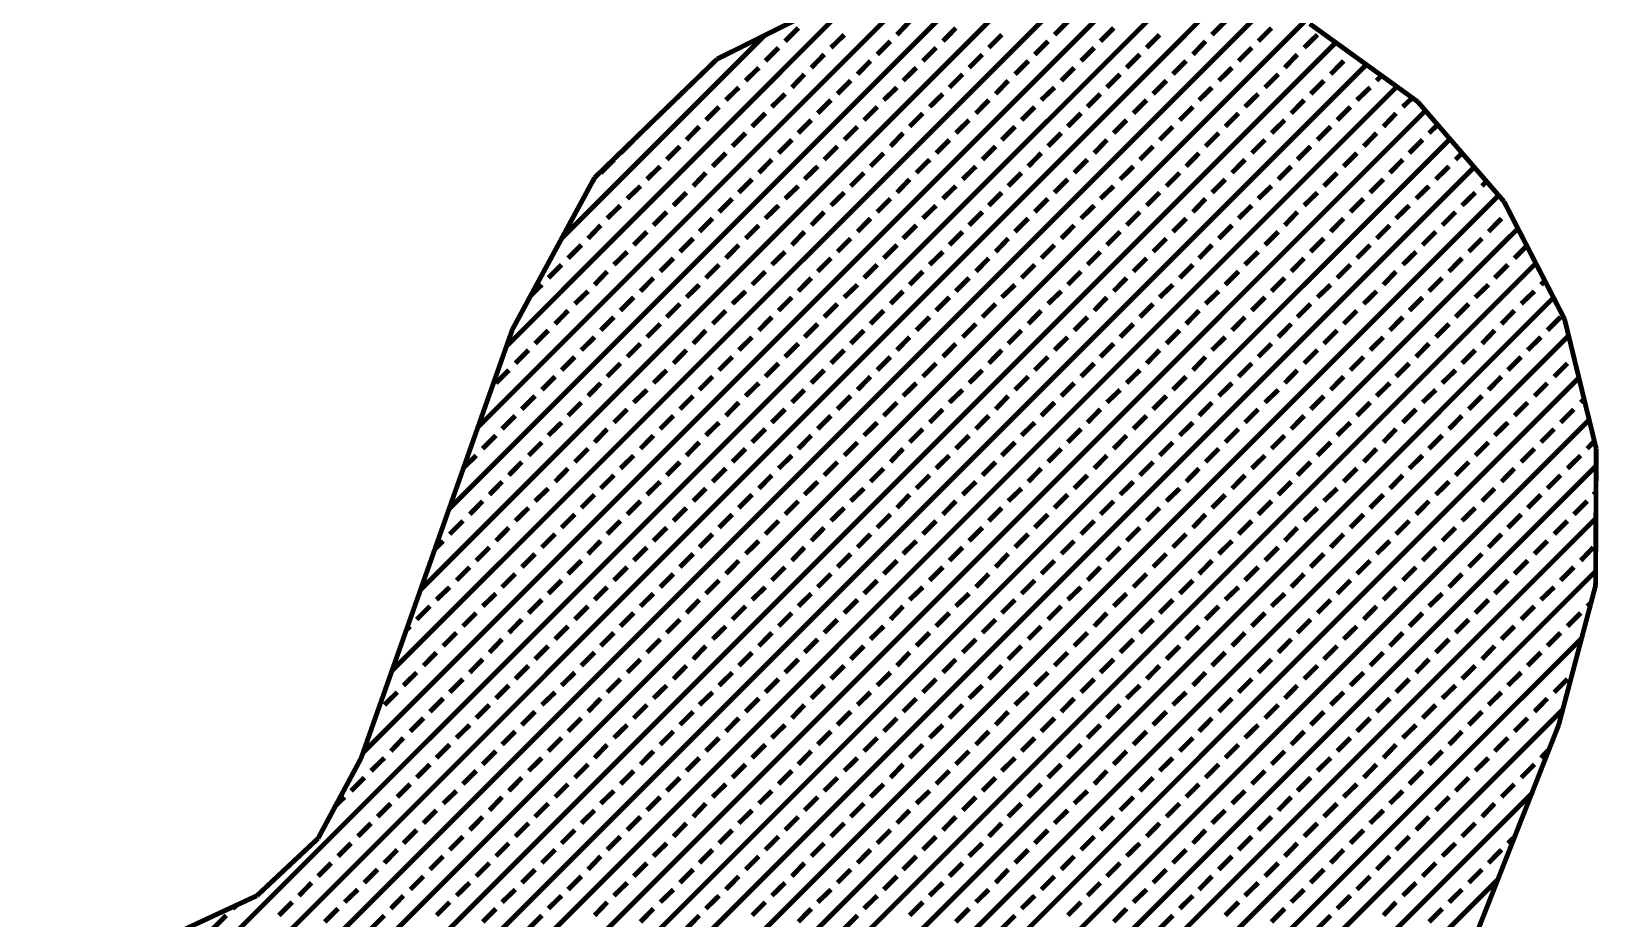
# Model space of a CAD drawing. Extents: x 2 to 176, y -19 to 159.
# Drawn here: x 115.661 to 116.892, y 119.296 to 119.993 of the extents above; entities that cross this region are included whole.
import ezdxf

# ---------------------------------------------------------------- set-up
doc = ezdxf.new("R2010")
doc.units = 0
doc.layers.add('BG_SILKSCREEN_TOP', color=7, linetype='CONTINUOUS')

msp = doc.modelspace()

# ---------------------------------------------------------------- linework, layer by layer
at = {"layer": 'BG_SILKSCREEN_TOP', "const_width": 0.00381}
for points in [[(115.944396, 119.490744), (116.500402, 120.046496)], [(115.967002, 119.554498), (116.463826, 120.051322)], [(115.989608, 119.618252), (116.417852, 120.046496)], [(114.935508, 118.399306), (116.572284, 120.035574)], [(115.92179, 119.426482), (116.537232, 120.041924)], [(116.012214, 119.68226), (116.368576, 120.038622)], [(114.9477, 118.369842), (116.601494, 120.024144)], [(116.03482, 119.746014), (116.3193, 120.030748)], [(116.319554, 120.030748), (116.19992, 119.971312)], [(114.959638, 118.340632), (116.631212, 120.01246)], [(114.971576, 118.311168), (116.66093, 120.000522)], [(116.341144, 119.990362), (116.35105, 120.000776)], [(116.464842, 119.990362), (116.475256, 120.000776)], [(116.58854, 119.990362), (116.598954, 120.000776)], [(116.750084, 119.937784), (116.665248, 119.998998)], [(116.077746, 119.830342), (116.23675, 119.989346)], [(116.25326, 119.985282), (116.263674, 119.995696)], [(116.289328, 119.980202), (116.299742, 119.990362)], [(116.32565, 119.974868), (116.336064, 119.985282)], [(116.377212, 119.985282), (116.387372, 119.995696)], [(116.41328, 119.980202), (116.42344, 119.990362)], [(116.449348, 119.974868), (116.459762, 119.985282)], [(116.50091, 119.985282), (116.511324, 119.995696)], [(116.537232, 119.980202), (116.547392, 119.990362)], [(116.573554, 119.974868), (116.58346, 119.985282)], [(116.624862, 119.985282), (116.635276, 119.995696)], [(116.66093, 119.980202), (116.671344, 119.990362)], [(114.98326, 118.281704), (116.685822, 119.984266)], [(116.237766, 119.969788), (116.24818, 119.980202)], [(116.273834, 119.964454), (116.283994, 119.974868)], [(116.361464, 119.969788), (116.371878, 119.980202)], [(116.397786, 119.964454), (116.4082, 119.974868)], [(116.48567, 119.969788), (116.496084, 119.980202)], [(116.521484, 119.964454), (116.531898, 119.974868)], [(116.609368, 119.969788), (116.619782, 119.980202)], [(116.64569, 119.964454), (116.655596, 119.974868)], [(116.697252, 119.974868), (116.698014, 119.97563)], [(114.995198, 118.252494), (116.709698, 119.96674)], [(116.19992, 119.971312), (116.103654, 119.878094)], [(116.222272, 119.954294), (116.232686, 119.964454)], [(116.310156, 119.959374), (116.320316, 119.969788)], [(116.34597, 119.954294), (116.356384, 119.964454)], [(116.433854, 119.959374), (116.444268, 119.969788)], [(116.470176, 119.954294), (116.480336, 119.964454)], [(116.557806, 119.959374), (116.56822, 119.969788)], [(116.593874, 119.954294), (116.604288, 119.964454)], [(116.681758, 119.959374), (116.691918, 119.969788)], [(115.007136, 118.222776), (116.733828, 119.949722)], [(116.206778, 119.939054), (116.216938, 119.94896)], [(116.258594, 119.94896), (116.2685, 119.959374)], [(116.294408, 119.94388), (116.304822, 119.954294)], [(116.33073, 119.939054), (116.341144, 119.94896)], [(116.382292, 119.94896), (116.392706, 119.959374)], [(116.418614, 119.94388), (116.42852, 119.954294)], [(116.454428, 119.939054), (116.464842, 119.94896)], [(116.50599, 119.94896), (116.516404, 119.959374)], [(116.542312, 119.94388), (116.552726, 119.954294)], [(116.57838, 119.939054), (116.58854, 119.94896)], [(116.630196, 119.94896), (116.64061, 119.959374)], [(116.66601, 119.94388), (116.676424, 119.954294)], [(116.702332, 119.939054), (116.712746, 119.94896)], [(116.717826, 119.954294), (116.721636, 119.958358)], [(116.242846, 119.93372), (116.25326, 119.94388)], [(116.278914, 119.92864), (116.289328, 119.939054)], [(116.366798, 119.93372), (116.377212, 119.94388)], [(116.40312, 119.92864), (116.41328, 119.939054)], [(116.49075, 119.93372), (116.50091, 119.94388)], [(116.526818, 119.92864), (116.537232, 119.939054)], [(116.614448, 119.93372), (116.624862, 119.94388)], [(116.65077, 119.92864), (116.66093, 119.939054)], [(116.7384, 119.93372), (116.745766, 119.940832)], [(116.817902, 119.859298), (116.750084, 119.937784)], [(115.019328, 118.193566), (116.756434, 119.930926)], [(116.19103, 119.923306), (116.201444, 119.93372)], [(116.227352, 119.918226), (116.237766, 119.92864)], [(116.263674, 119.913146), (116.273834, 119.923306)], [(116.315236, 119.923306), (116.32565, 119.93372)], [(116.35105, 119.918226), (116.361464, 119.92864)], [(116.387372, 119.913146), (116.397786, 119.923306)], [(116.438934, 119.923306), (116.449348, 119.93372)], [(116.475256, 119.918226), (116.48567, 119.92864)], [(116.511324, 119.913146), (116.521484, 119.923306)], [(116.56314, 119.923306), (116.573554, 119.93372)], [(116.598954, 119.918226), (116.609368, 119.92864)], [(116.635276, 119.913146), (116.64569, 119.923306)], [(116.686838, 119.923306), (116.697252, 119.93372)], [(116.72316, 119.918226), (116.733066, 119.92864)], [(116.17579, 119.907812), (116.18595, 119.918226)], [(116.211858, 119.902732), (116.222272, 119.913146)], [(116.299742, 119.907812), (116.310156, 119.918226)], [(116.336064, 119.902732), (116.34597, 119.913146)], [(116.42344, 119.907812), (116.433854, 119.918226)], [(116.459762, 119.902732), (116.470176, 119.913146)], [(116.547392, 119.907812), (116.557806, 119.918226)], [(116.58346, 119.902732), (116.593874, 119.913146)], [(116.671344, 119.907812), (116.681758, 119.918226)], [(116.707666, 119.902732), (116.717826, 119.913146)], [(116.758974, 119.913146), (116.765832, 119.91975)], [(115.031012, 118.164356), (116.775484, 119.908574)], [(116.123974, 119.897398), (116.134388, 119.907812)], [(116.160296, 119.892318), (116.17071, 119.902732)], [(116.24818, 119.897398), (116.258594, 119.907812)], [(116.283994, 119.892318), (116.294408, 119.902732)], [(116.371878, 119.897398), (116.382292, 119.907812)], [(116.4082, 119.892318), (116.418614, 119.902732)], [(116.496084, 119.897398), (116.50599, 119.907812)], [(116.531898, 119.892318), (116.542312, 119.902732)], [(116.619782, 119.897398), (116.630196, 119.907812)], [(116.655596, 119.892318), (116.66601, 119.902732)], [(116.74348, 119.897398), (116.753894, 119.907812)], [(115.04295, 118.134638), (116.794534, 119.886476)], [(116.10848, 119.881904), (116.118894, 119.892318)], [(116.144802, 119.876824), (116.155216, 119.886984)], [(116.196364, 119.886984), (116.206778, 119.897398)], [(116.232686, 119.881904), (116.242846, 119.892318)], [(116.2685, 119.876824), (116.278914, 119.886984)], [(116.320316, 119.886984), (116.33073, 119.897398)], [(116.356384, 119.881904), (116.366798, 119.892318)], [(116.392706, 119.876824), (116.40312, 119.886984)], [(116.444268, 119.886984), (116.454428, 119.897398)], [(116.480336, 119.881904), (116.49075, 119.892318)], [(116.516404, 119.876824), (116.526818, 119.886984)], [(116.56822, 119.886984), (116.57838, 119.897398)], [(116.604288, 119.881904), (116.614448, 119.892318)], [(116.64061, 119.876824), (116.65077, 119.886984)], [(116.691918, 119.886984), (116.702332, 119.897398)], [(116.72824, 119.881904), (116.7384, 119.892318)], [(116.764308, 119.876824), (116.774722, 119.886984)], [(116.779802, 119.892318), (116.784882, 119.897398)], [(116.103654, 119.878094), (116.039138, 119.758968)], [(116.10213, 119.875554), (116.103654, 119.876824)], [(116.181124, 119.87149), (116.19103, 119.881904)], [(116.216938, 119.86641), (116.227352, 119.876824)], [(116.304822, 119.87149), (116.315236, 119.881904)], [(116.341144, 119.86641), (116.35105, 119.876824)], [(116.42852, 119.87149), (116.438934, 119.881904)], [(116.464842, 119.86641), (116.475256, 119.876824)], [(116.552726, 119.87149), (116.56314, 119.881904)], [(116.58854, 119.86641), (116.598954, 119.876824)], [(116.676424, 119.87149), (116.686838, 119.881904)], [(116.712746, 119.86641), (116.72316, 119.876824)], [(116.80063, 119.87149), (116.803932, 119.8753)], [(115.054888, 118.105428), (116.813584, 119.864124)], [(116.129308, 119.861584), (116.139722, 119.87149)], [(116.16563, 119.85625), (116.17579, 119.86641)], [(116.201444, 119.85117), (116.211858, 119.861584)], [(116.25326, 119.861584), (116.263674, 119.87149)], [(116.289328, 119.85625), (116.299742, 119.86641)], [(116.32565, 119.85117), (116.336064, 119.861584)], [(116.377212, 119.861584), (116.387372, 119.87149)], [(116.41328, 119.85625), (116.42344, 119.86641)], [(116.449348, 119.85117), (116.459762, 119.861584)], [(116.50091, 119.861584), (116.511324, 119.87149)], [(116.537232, 119.85625), (116.547392, 119.86641)], [(116.573554, 119.85117), (116.58346, 119.861584)], [(116.624862, 119.861584), (116.635276, 119.87149)], [(116.66093, 119.85625), (116.671344, 119.86641)], [(116.697252, 119.85117), (116.707666, 119.861584)], [(116.748814, 119.861584), (116.758974, 119.87149)], [(116.784882, 119.85625), (116.795296, 119.86641)], [(116.11356, 119.84609), (116.123974, 119.85625)], [(116.149882, 119.840756), (116.160296, 119.85117)], [(116.237766, 119.84609), (116.24818, 119.85625)], [(116.273834, 119.840756), (116.283994, 119.85117)], [(116.361464, 119.84609), (116.371878, 119.85625)], [(116.397786, 119.840756), (116.4082, 119.85117)], [(116.48567, 119.84609), (116.496084, 119.85625)], [(116.521484, 119.840756), (116.531898, 119.85117)], [(116.609368, 119.84609), (116.619782, 119.85625)], [(116.64569, 119.840756), (116.655596, 119.85117)], [(116.733066, 119.84609), (116.74348, 119.85625)], [(116.769388, 119.840756), (116.779802, 119.85117)], [(116.8654, 119.767096), (116.817902, 119.859298)], [(116.82095, 119.85117), (116.821712, 119.851424)], [(115.066572, 118.076218), (116.828824, 119.838216)], [(116.098574, 119.830342), (116.10848, 119.840756)], [(116.18595, 119.835676), (116.196364, 119.84609)], [(116.222272, 119.830342), (116.232686, 119.840756)], [(116.310156, 119.835676), (116.320316, 119.84609)], [(116.34597, 119.830342), (116.356384, 119.840756)], [(116.433854, 119.835676), (116.444268, 119.84609)], [(116.470176, 119.830342), (116.480336, 119.840756)], [(116.557806, 119.835676), (116.56822, 119.84609)], [(116.593874, 119.830342), (116.604288, 119.840756)], [(116.681758, 119.835676), (116.691918, 119.84609)], [(116.717826, 119.830342), (116.72824, 119.840756)], [(116.80571, 119.835676), (116.81587, 119.84609)], [(116.082826, 119.814848), (116.09324, 119.825262)], [(116.134388, 119.825262), (116.144802, 119.835676)], [(116.17071, 119.819928), (116.181124, 119.830342)], [(116.206778, 119.814848), (116.216938, 119.825262)], [(116.258594, 119.825262), (116.2685, 119.835676)], [(116.294408, 119.819928), (116.304822, 119.830342)], [(116.33073, 119.814848), (116.341144, 119.825262)], [(116.382292, 119.825262), (116.392706, 119.835676)], [(116.418614, 119.819928), (116.42852, 119.830342)], [(116.454428, 119.814848), (116.464842, 119.825262)], [(116.50599, 119.825262), (116.516404, 119.835676)], [(116.542312, 119.819928), (116.552726, 119.830342)], [(116.57838, 119.814848), (116.58854, 119.825262)], [(116.630196, 119.825262), (116.64061, 119.835676)], [(116.66601, 119.819928), (116.676424, 119.830342)], [(116.702332, 119.814848), (116.712746, 119.825262)], [(116.753894, 119.825262), (116.764308, 119.835676)], [(116.790216, 119.819928), (116.80063, 119.830342)], [(116.118894, 119.809768), (116.129308, 119.819928)], [(116.155216, 119.804434), (116.16563, 119.814848)], [(116.242846, 119.809768), (116.25326, 119.819928)], [(116.278914, 119.804434), (116.289328, 119.814848)], [(116.366798, 119.809768), (116.377212, 119.819928)], [(116.40312, 119.804434), (116.41328, 119.814848)], [(116.49075, 119.809768), (116.50091, 119.819928)], [(116.526818, 119.804434), (116.537232, 119.814848)], [(116.614448, 119.809768), (116.624862, 119.819928)], [(116.65077, 119.804434), (116.66093, 119.814848)], [(116.7384, 119.809768), (116.748814, 119.819928)], [(116.774722, 119.804434), (116.784882, 119.814848)], [(116.82603, 119.814848), (116.835682, 119.8245)], [(115.07851, 118.0465), (116.842794, 119.810784)], [(116.067332, 119.799354), (116.077746, 119.809768)], [(116.103654, 119.79402), (116.11356, 119.804434)], [(116.19103, 119.799354), (116.201444, 119.809768)], [(116.227352, 119.79402), (116.237766, 119.804434)], [(116.315236, 119.799354), (116.32565, 119.809768)], [(116.35105, 119.79402), (116.361464, 119.804434)], [(116.438934, 119.799354), (116.449348, 119.809768)], [(116.475256, 119.79402), (116.48567, 119.804434)], [(116.56314, 119.799354), (116.573554, 119.809768)], [(116.598954, 119.79402), (116.609368, 119.804434)], [(116.686838, 119.799354), (116.697252, 119.809768)], [(116.72316, 119.79402), (116.733066, 119.804434)], [(116.810536, 119.799354), (116.82095, 119.809768)], [(116.053616, 119.785638), (116.062252, 119.79402)], [(116.08816, 119.779034), (116.098574, 119.78894)], [(116.139722, 119.78894), (116.149882, 119.799354)], [(116.17579, 119.784114), (116.18595, 119.79402)], [(116.211858, 119.779034), (116.222272, 119.78894)], [(116.263674, 119.78894), (116.273834, 119.799354)], [(116.299742, 119.784114), (116.310156, 119.79402)], [(116.336064, 119.779034), (116.34597, 119.78894)], [(116.387372, 119.78894), (116.397786, 119.799354)], [(116.42344, 119.784114), (116.433854, 119.79402)], [(116.459762, 119.779034), (116.470176, 119.78894)], [(116.511324, 119.78894), (116.521484, 119.799354)], [(116.547392, 119.784114), (116.557806, 119.79402)], [(116.58346, 119.779034), (116.593874, 119.78894)], [(116.635276, 119.78894), (116.64569, 119.799354)], [(116.671344, 119.784114), (116.681758, 119.79402)], [(116.707666, 119.779034), (116.717826, 119.78894)], [(116.758974, 119.78894), (116.769388, 119.799354)], [(116.795296, 119.784114), (116.80571, 119.79402)], [(116.831364, 119.779034), (116.841778, 119.78894)], [(116.846858, 119.79402), (116.849906, 119.797068)], [(115.090448, 118.01729), (116.856764, 119.78386)], [(116.123974, 119.7737), (116.134388, 119.784114)], [(116.160296, 119.76862), (116.17071, 119.779034)], [(116.24818, 119.7737), (116.258594, 119.784114)], [(116.283994, 119.76862), (116.294408, 119.779034)], [(116.371878, 119.7737), (116.382292, 119.784114)], [(116.4082, 119.76862), (116.418614, 119.779034)], [(116.496084, 119.7737), (116.50599, 119.784114)], [(116.531898, 119.76862), (116.542312, 119.779034)], [(116.619782, 119.7737), (116.630196, 119.784114)], [(116.655596, 119.76862), (116.66601, 119.779034)], [(116.74348, 119.7737), (116.753894, 119.784114)], [(116.779802, 119.76862), (116.790216, 119.779034)], [(116.072666, 119.763286), (116.082826, 119.7737)], [(116.10848, 119.758206), (116.118894, 119.76862)], [(116.144802, 119.752872), (116.155216, 119.763286)], [(116.196364, 119.763286), (116.206778, 119.7737)], [(116.232686, 119.758206), (116.242846, 119.76862)], [(116.2685, 119.752872), (116.278914, 119.763286)], [(116.320316, 119.763286), (116.33073, 119.7737)], [(116.356384, 119.758206), (116.366798, 119.76862)], [(116.392706, 119.752872), (116.40312, 119.763286)], [(116.444268, 119.763286), (116.454428, 119.7737)], [(116.480336, 119.758206), (116.49075, 119.76862)], [(116.516404, 119.752872), (116.526818, 119.763286)], [(116.56822, 119.763286), (116.57838, 119.7737)], [(116.604288, 119.758206), (116.614448, 119.76862)], [(116.64061, 119.752872), (116.65077, 119.763286)], [(116.691918, 119.763286), (116.702332, 119.7737)], [(116.72824, 119.758206), (116.7384, 119.76862)], [(116.764308, 119.752872), (116.774722, 119.763286)], [(116.81587, 119.763286), (116.82603, 119.7737)], [(116.851938, 119.758206), (116.862352, 119.76862)], [(116.890292, 119.665242), (116.8654, 119.767096)], [(115.10264, 117.98808), (116.868702, 119.754142)], [(116.039138, 119.758968), (115.920266, 119.422164)], [(116.056918, 119.747792), (116.067332, 119.758206)], [(116.09324, 119.742712), (116.103654, 119.752872)], [(116.181124, 119.747792), (116.19103, 119.758206)], [(116.216938, 119.742712), (116.227352, 119.752872)], [(116.304822, 119.747792), (116.315236, 119.758206)], [(116.341144, 119.742712), (116.35105, 119.752872)], [(116.42852, 119.747792), (116.438934, 119.758206)], [(116.464842, 119.742712), (116.475256, 119.752872)], [(116.552726, 119.747792), (116.56314, 119.758206)], [(116.58854, 119.742712), (116.598954, 119.752872)], [(116.676424, 119.747792), (116.686838, 119.758206)], [(116.712746, 119.742712), (116.72316, 119.752872)], [(116.80063, 119.747792), (116.810536, 119.758206)], [(116.836444, 119.742712), (116.846858, 119.752872)], [(116.041424, 119.732298), (116.051838, 119.742712)], [(116.129308, 119.737378), (116.139722, 119.747792)], [(116.16563, 119.732298), (116.17579, 119.742712)], [(116.25326, 119.737378), (116.263674, 119.747792)], [(116.289328, 119.732298), (116.299742, 119.742712)], [(116.377212, 119.737378), (116.387372, 119.747792)], [(116.41328, 119.732298), (116.42344, 119.742712)], [(116.50091, 119.737378), (116.511324, 119.747792)], [(116.537232, 119.732298), (116.547392, 119.742712)], [(116.624862, 119.737378), (116.635276, 119.747792)], [(116.66093, 119.732298), (116.671344, 119.742712)], [(116.748814, 119.737378), (116.758974, 119.747792)], [(116.784882, 119.732298), (116.795296, 119.742712)], [(116.026184, 119.716804), (116.036344, 119.726964)], [(116.077746, 119.726964), (116.08816, 119.737378)], [(116.11356, 119.721884), (116.123974, 119.732298)], [(116.149882, 119.716804), (116.160296, 119.726964)], [(116.201444, 119.726964), (116.211858, 119.737378)], [(116.237766, 119.721884), (116.24818, 119.732298)], [(116.273834, 119.716804), (116.283994, 119.726964)], [(116.32565, 119.726964), (116.336064, 119.737378)], [(116.361464, 119.721884), (116.371878, 119.732298)], [(116.397786, 119.716804), (116.4082, 119.726964)], [(116.449348, 119.726964), (116.459762, 119.737378)], [(116.48567, 119.721884), (116.496084, 119.732298)], [(116.521484, 119.716804), (116.531898, 119.726964)], [(116.573554, 119.726964), (116.58346, 119.737378)], [(116.609368, 119.721884), (116.619782, 119.732298)], [(116.64569, 119.716804), (116.655596, 119.726964)], [(116.697252, 119.726964), (116.707666, 119.737378)], [(116.733066, 119.721884), (116.74348, 119.732298)], [(116.769388, 119.716804), (116.779802, 119.726964)], [(116.82095, 119.726964), (116.831364, 119.737378)], [(116.857272, 119.721884), (116.867686, 119.732298)], [(115.114578, 117.958362), (116.876576, 119.720868)], [(116.062252, 119.71147), (116.072666, 119.721884)], [(116.098574, 119.706644), (116.10848, 119.716804)], [(116.18595, 119.71147), (116.196364, 119.721884)], [(116.222272, 119.706644), (116.232686, 119.716804)], [(116.310156, 119.71147), (116.320316, 119.721884)], [(116.34597, 119.706644), (116.356384, 119.716804)], [(116.433854, 119.71147), (116.444268, 119.721884)], [(116.470176, 119.706644), (116.480336, 119.716804)], [(116.557806, 119.71147), (116.56822, 119.721884)], [(116.593874, 119.706644), (116.604288, 119.716804)], [(116.681758, 119.71147), (116.691918, 119.721884)], [(116.717826, 119.706644), (116.72824, 119.716804)], [(116.80571, 119.71147), (116.81587, 119.721884)], [(116.841778, 119.706644), (116.851938, 119.716804)], [(116.046504, 119.69623), (116.056918, 119.706644)], [(116.082826, 119.69115), (116.09324, 119.701564)], [(116.134388, 119.701564), (116.144802, 119.71147)], [(116.17071, 119.69623), (116.181124, 119.706644)], [(116.206778, 119.69115), (116.216938, 119.701564)], [(116.258594, 119.701564), (116.2685, 119.71147)], [(116.294408, 119.69623), (116.304822, 119.706644)], [(116.33073, 119.69115), (116.341144, 119.701564)], [(116.382292, 119.701564), (116.392706, 119.71147)], [(116.418614, 119.69623), (116.42852, 119.706644)], [(116.454428, 119.69115), (116.464842, 119.701564)], [(116.50599, 119.701564), (116.516404, 119.71147)], [(116.542312, 119.69623), (116.552726, 119.706644)], [(116.57838, 119.69115), (116.58854, 119.701564)], [(116.630196, 119.701564), (116.64061, 119.71147)], [(116.66601, 119.69623), (116.676424, 119.706644)], [(116.702332, 119.69115), (116.712746, 119.701564)], [(116.753894, 119.701564), (116.764308, 119.71147)], [(116.790216, 119.69623), (116.80063, 119.706644)], [(116.82603, 119.69115), (116.836444, 119.701564)], [(116.8781, 119.701564), (116.88064, 119.704104)], [(116.03101, 119.680736), (116.041424, 119.69115)], [(116.118894, 119.685816), (116.129308, 119.69623)], [(116.155216, 119.680736), (116.16563, 119.69115)], [(116.242846, 119.685816), (116.25326, 119.69623)], [(116.278914, 119.680736), (116.289328, 119.69115)], [(116.366798, 119.685816), (116.377212, 119.69623)], [(116.40312, 119.680736), (116.41328, 119.69115)], [(116.49075, 119.685816), (116.50091, 119.69623)], [(116.526818, 119.680736), (116.537232, 119.69115)], [(116.614448, 119.685816), (116.624862, 119.69623)], [(116.65077, 119.680736), (116.66093, 119.69115)], [(116.7384, 119.685816), (116.748814, 119.69623)], [(116.774722, 119.680736), (116.784882, 119.69115)], [(116.862352, 119.685816), (116.872766, 119.69623)], [(115.126262, 117.929152), (116.884704, 119.687848)], [(116.067332, 119.675656), (116.077746, 119.685816)], [(116.103654, 119.670322), (116.11356, 119.680736)], [(116.19103, 119.675656), (116.201444, 119.685816)], [(116.227352, 119.670322), (116.237766, 119.680736)], [(116.315236, 119.675656), (116.32565, 119.685816)], [(116.35105, 119.670322), (116.361464, 119.680736)], [(116.438934, 119.675656), (116.449348, 119.685816)], [(116.475256, 119.670322), (116.48567, 119.680736)], [(116.56314, 119.675656), (116.573554, 119.685816)], [(116.598954, 119.670322), (116.609368, 119.680736)], [(116.686838, 119.675656), (116.697252, 119.685816)], [(116.72316, 119.670322), (116.733066, 119.680736)], [(116.810536, 119.675656), (116.82095, 119.685816)], [(116.846858, 119.670322), (116.857272, 119.680736)], [(116.01577, 119.665242), (116.026184, 119.675656)], [(116.051838, 119.659908), (116.062252, 119.670322)], [(116.08816, 119.654828), (116.098574, 119.665242)], [(116.139722, 119.665242), (116.149882, 119.675656)], [(116.17579, 119.659908), (116.18595, 119.670322)], [(116.211858, 119.654828), (116.222272, 119.665242)], [(116.263674, 119.665242), (116.273834, 119.675656)], [(116.299742, 119.659908), (116.310156, 119.670322)], [(116.336064, 119.654828), (116.34597, 119.665242)], [(116.387372, 119.665242), (116.397786, 119.675656)], [(116.42344, 119.659908), (116.433854, 119.670322)], [(116.459762, 119.654828), (116.470176, 119.665242)], [(116.511324, 119.665242), (116.521484, 119.675656)], [(116.547392, 119.659908), (116.557806, 119.670322)], [(116.58346, 119.654828), (116.593874, 119.665242)], [(116.635276, 119.665242), (116.64569, 119.675656)], [(116.671344, 119.659908), (116.681758, 119.670322)], [(116.707666, 119.654828), (116.717826, 119.665242)], [(116.758974, 119.665242), (116.769388, 119.675656)], [(116.795296, 119.659908), (116.80571, 119.670322)], [(116.831364, 119.654828), (116.841778, 119.665242)], [(116.88318, 119.665242), (116.888768, 119.671084)], [(116.889784, 119.5578), (116.890292, 119.665242)], [(116.000784, 119.650256), (116.01069, 119.659908)], [(116.036344, 119.644414), (116.046504, 119.654828)], [(116.123974, 119.649748), (116.134388, 119.659908)], [(116.160296, 119.644414), (116.17071, 119.654828)], [(116.24818, 119.649748), (116.258594, 119.659908)], [(116.283994, 119.644414), (116.294408, 119.654828)], [(116.371878, 119.649748), (116.382292, 119.659908)], [(116.4082, 119.644414), (116.418614, 119.654828)], [(116.496084, 119.649748), (116.50599, 119.659908)], [(116.531898, 119.644414), (116.542312, 119.654828)], [(116.619782, 119.649748), (116.630196, 119.659908)], [(116.655596, 119.644414), (116.66601, 119.654828)], [(116.74348, 119.649748), (116.753894, 119.659908)], [(116.779802, 119.644414), (116.790216, 119.654828)], [(116.867686, 119.649748), (116.8781, 119.659908)], [(115.1382, 117.899688), (116.890292, 119.65178)], [(116.072666, 119.639334), (116.082826, 119.649748)], [(116.10848, 119.634), (116.118894, 119.644414)], [(116.196364, 119.639334), (116.206778, 119.649748)], [(116.232686, 119.634), (116.242846, 119.644414)], [(116.320316, 119.639334), (116.33073, 119.649748)], [(116.356384, 119.634), (116.366798, 119.644414)], [(116.444268, 119.639334), (116.454428, 119.649748)], [(116.480336, 119.634), (116.49075, 119.644414)], [(116.56822, 119.639334), (116.57838, 119.649748)], [(116.604288, 119.634), (116.614448, 119.644414)], [(116.691918, 119.639334), (116.702332, 119.649748)], [(116.72824, 119.634), (116.7384, 119.644414)], [(116.81587, 119.639334), (116.82603, 119.649748)], [(116.851938, 119.634), (116.862352, 119.644414)], [(116.021104, 119.629174), (116.03101, 119.639334)], [(116.056918, 119.624094), (116.067332, 119.634)], [(116.09324, 119.61876), (116.103654, 119.629174)], [(116.144802, 119.629174), (116.155216, 119.639334)], [(116.181124, 119.624094), (116.19103, 119.634)], [(116.216938, 119.61876), (116.227352, 119.629174)], [(116.2685, 119.629174), (116.278914, 119.639334)], [(116.304822, 119.624094), (116.315236, 119.634)], [(116.341144, 119.61876), (116.35105, 119.629174)], [(116.392706, 119.629174), (116.40312, 119.639334)], [(116.42852, 119.624094), (116.438934, 119.634)], [(116.464842, 119.61876), (116.475256, 119.629174)], [(116.516404, 119.629174), (116.526818, 119.639334)], [(116.552726, 119.624094), (116.56314, 119.634)], [(116.58854, 119.61876), (116.598954, 119.629174)], [(116.64061, 119.629174), (116.65077, 119.639334)], [(116.676424, 119.624094), (116.686838, 119.634)], [(116.712746, 119.61876), (116.72316, 119.629174)], [(116.764308, 119.629174), (116.774722, 119.639334)], [(116.80063, 119.624094), (116.810536, 119.634)], [(116.836444, 119.61876), (116.846858, 119.629174)], [(116.888006, 119.629174), (116.890292, 119.631206)], [(116.00561, 119.61368), (116.01577, 119.624094)], [(116.041424, 119.6086), (116.051838, 119.61876)], [(116.129308, 119.61368), (116.139722, 119.624094)], [(116.16563, 119.6086), (116.17579, 119.61876)], [(116.25326, 119.61368), (116.263674, 119.624094)], [(116.289328, 119.6086), (116.299742, 119.61876)], [(116.377212, 119.61368), (116.387372, 119.624094)], [(116.41328, 119.6086), (116.42344, 119.61876)], [(116.50091, 119.61368), (116.511324, 119.624094)], [(116.537232, 119.6086), (116.547392, 119.61876)], [(116.624862, 119.61368), (116.635276, 119.624094)], [(116.66093, 119.6086), (116.671344, 119.61876)], [(116.748814, 119.61368), (116.758974, 119.624094)], [(116.784882, 119.6086), (116.795296, 119.61876)], [(116.872766, 119.61368), (116.88318, 119.624094)], [(115.151408, 117.872002), (116.889784, 119.610378)], [(115.989862, 119.598186), (116.000276, 119.6086)], [(116.026184, 119.592852), (116.036344, 119.603266)], [(116.077746, 119.603266), (116.08816, 119.61368)], [(116.11356, 119.598186), (116.123974, 119.6086)], [(116.149882, 119.592852), (116.160296, 119.603266)], [(116.201444, 119.603266), (116.211858, 119.61368)], [(116.237766, 119.598186), (116.24818, 119.6086)], [(116.273834, 119.592852), (116.283994, 119.603266)], [(116.32565, 119.603266), (116.336064, 119.61368)], [(116.361464, 119.598186), (116.371878, 119.6086)], [(116.397786, 119.592852), (116.4082, 119.603266)], [(116.449348, 119.603266), (116.459762, 119.61368)], [(116.48567, 119.598186), (116.496084, 119.6086)], [(116.521484, 119.592852), (116.531898, 119.603266)], [(116.573554, 119.603266), (116.58346, 119.61368)], [(116.609368, 119.598186), (116.619782, 119.6086)], [(116.64569, 119.592852), (116.655596, 119.603266)], [(116.697252, 119.603266), (116.707666, 119.61368)], [(116.733066, 119.598186), (116.74348, 119.6086)], [(116.769388, 119.592852), (116.779802, 119.603266)], [(116.82095, 119.603266), (116.831364, 119.61368)], [(116.857272, 119.598186), (116.867686, 119.6086)], [(115.978178, 119.586248), (115.984782, 119.592852)], [(116.062252, 119.587772), (116.072666, 119.598186)], [(116.098574, 119.582692), (116.10848, 119.592852)], [(116.18595, 119.587772), (116.196364, 119.598186)], [(116.222272, 119.582692), (116.232686, 119.592852)], [(116.310156, 119.587772), (116.320316, 119.598186)], [(116.34597, 119.582692), (116.356384, 119.592852)], [(116.433854, 119.587772), (116.444268, 119.598186)], [(116.470176, 119.582692), (116.480336, 119.592852)], [(116.557806, 119.587772), (116.56822, 119.598186)], [(116.593874, 119.582692), (116.604288, 119.592852)], [(116.681758, 119.587772), (116.691918, 119.598186)], [(116.717826, 119.582692), (116.72824, 119.592852)], [(116.80571, 119.587772), (116.81587, 119.598186)], [(116.841778, 119.582692), (116.851938, 119.592852)], [(116.01069, 119.577358), (116.021104, 119.587772)], [(116.046504, 119.572278), (116.056918, 119.582692)], [(116.134388, 119.577358), (116.144802, 119.587772)], [(116.17071, 119.572278), (116.181124, 119.582692)], [(116.258594, 119.577358), (116.2685, 119.587772)], [(116.294408, 119.572278), (116.304822, 119.582692)], [(116.382292, 119.577358), (116.392706, 119.587772)], [(116.418614, 119.572278), (116.42852, 119.582692)], [(116.50599, 119.577358), (116.516404, 119.587772)], [(116.542312, 119.572278), (116.552726, 119.582692)], [(116.630196, 119.577358), (116.64061, 119.587772)], [(116.66601, 119.572278), (116.676424, 119.582692)], [(116.753894, 119.577358), (116.764308, 119.587772)], [(116.790216, 119.572278), (116.80063, 119.582692)], [(116.8781, 119.577358), (116.888006, 119.587772)], [(115.167156, 117.846094), (116.889784, 119.568976)], [(115.995196, 119.561864), (116.00561, 119.572278)], [(116.03101, 119.55653), (116.041424, 119.566944)], [(116.082826, 119.566944), (116.09324, 119.577358)], [(116.118894, 119.561864), (116.129308, 119.572278)], [(116.155216, 119.55653), (116.16563, 119.566944)], [(116.206778, 119.566944), (116.216938, 119.577358)], [(116.242846, 119.561864), (116.25326, 119.572278)], [(116.278914, 119.55653), (116.289328, 119.566944)], [(116.33073, 119.566944), (116.341144, 119.577358)], [(116.366798, 119.561864), (116.377212, 119.572278)], [(116.40312, 119.55653), (116.41328, 119.566944)], [(116.454428, 119.566944), (116.464842, 119.577358)], [(116.49075, 119.561864), (116.50091, 119.572278)], [(116.526818, 119.55653), (116.537232, 119.566944)], [(116.57838, 119.566944), (116.58854, 119.577358)], [(116.614448, 119.561864), (116.624862, 119.572278)], [(116.65077, 119.55653), (116.66093, 119.566944)], [(116.702332, 119.566944), (116.712746, 119.577358)], [(116.7384, 119.561864), (116.748814, 119.572278)], [(116.774722, 119.55653), (116.784882, 119.566944)], [(116.82603, 119.566944), (116.836444, 119.577358)], [(116.862352, 119.561864), (116.872766, 119.572278)], [(115.979448, 119.546624), (115.989862, 119.55653)], [(116.067332, 119.55145), (116.077746, 119.561864)], [(116.103654, 119.546624), (116.11356, 119.55653)], [(116.19103, 119.55145), (116.201444, 119.561864)], [(116.227352, 119.546624), (116.237766, 119.55653)], [(116.315236, 119.55145), (116.32565, 119.561864)], [(116.35105, 119.546624), (116.361464, 119.55653)], [(116.438934, 119.55145), (116.449348, 119.561864)], [(116.475256, 119.546624), (116.48567, 119.55653)], [(116.56314, 119.55145), (116.573554, 119.561864)], [(116.598954, 119.546624), (116.609368, 119.55653)], [(116.686838, 119.55145), (116.697252, 119.561864)], [(116.72316, 119.546624), (116.733066, 119.55653)], [(116.810536, 119.55145), (116.82095, 119.561864)], [(116.846858, 119.546624), (116.857272, 119.55653)], [(116.860828, 119.448326), (116.889784, 119.5578)], [(116.01577, 119.541544), (116.026184, 119.55145)], [(116.051838, 119.53621), (116.062252, 119.546624)], [(116.139722, 119.541544), (116.149882, 119.55145)], [(116.17579, 119.53621), (116.18595, 119.546624)], [(116.263674, 119.541544), (116.273834, 119.55145)], [(116.299742, 119.53621), (116.310156, 119.546624)], [(116.387372, 119.541544), (116.397786, 119.55145)], [(116.42344, 119.53621), (116.433854, 119.546624)], [(116.511324, 119.541544), (116.521484, 119.55145)], [(116.547392, 119.53621), (116.557806, 119.546624)], [(116.635276, 119.541544), (116.64569, 119.55145)], [(116.671344, 119.53621), (116.681758, 119.546624)], [(116.758974, 119.541544), (116.769388, 119.55145)], [(116.795296, 119.53621), (116.80571, 119.546624)], [(116.88318, 119.541544), (116.886228, 119.544338)], [(115.963954, 119.53113), (115.974368, 119.541544)], [(116.000276, 119.525796), (116.01069, 119.53621)], [(116.036344, 119.520716), (116.046504, 119.53113)], [(116.08816, 119.53113), (116.098574, 119.541544)], [(116.123974, 119.525796), (116.134388, 119.53621)], [(116.160296, 119.520716), (116.17071, 119.53113)], [(116.211858, 119.53113), (116.222272, 119.541544)], [(116.24818, 119.525796), (116.258594, 119.53621)], [(116.283994, 119.520716), (116.294408, 119.53113)], [(116.336064, 119.53113), (116.34597, 119.541544)], [(116.371878, 119.525796), (116.382292, 119.53621)], [(116.4082, 119.520716), (116.418614, 119.53113)], [(116.459762, 119.53113), (116.470176, 119.541544)], [(116.496084, 119.525796), (116.50599, 119.53621)], [(116.531898, 119.520716), (116.542312, 119.53113)], [(116.58346, 119.53113), (116.593874, 119.541544)], [(116.619782, 119.525796), (116.630196, 119.53621)], [(116.655596, 119.520716), (116.66601, 119.53113)], [(116.707666, 119.53113), (116.717826, 119.541544)], [(116.74348, 119.525796), (116.753894, 119.53621)], [(116.779802, 119.520716), (116.790216, 119.53113)], [(116.831364, 119.53113), (116.841778, 119.541544)], [(116.867686, 119.525796), (116.8781, 119.53621)], [(115.955572, 119.522494), (115.958874, 119.525796)], [(115.984782, 119.510302), (115.995196, 119.520716)], [(116.072666, 119.515636), (116.082826, 119.525796)], [(116.10848, 119.510302), (116.118894, 119.520716)], [(116.196364, 119.515636), (116.206778, 119.525796)], [(116.232686, 119.510302), (116.242846, 119.520716)], [(116.320316, 119.515636), (116.33073, 119.525796)], [(116.356384, 119.510302), (116.366798, 119.520716)], [(116.444268, 119.515636), (116.454428, 119.525796)], [(116.480336, 119.510302), (116.49075, 119.520716)], [(116.56822, 119.515636), (116.57838, 119.525796)], [(116.604288, 119.510302), (116.614448, 119.520716)], [(116.691918, 119.515636), (116.702332, 119.525796)], [(116.72824, 119.510302), (116.7384, 119.520716)], [(116.81587, 119.515636), (116.82603, 119.525796)], [(116.851938, 119.510302), (116.862352, 119.520716)], [(115.182142, 117.820186), (116.879116, 119.516652)], [(115.969288, 119.494808), (115.979448, 119.505222)], [(116.021104, 119.505222), (116.03101, 119.515636)], [(116.056918, 119.499888), (116.067332, 119.510302)], [(116.09324, 119.494808), (116.103654, 119.505222)], [(116.144802, 119.505222), (116.155216, 119.515636)], [(116.181124, 119.499888), (116.19103, 119.510302)], [(116.216938, 119.494808), (116.227352, 119.505222)], [(116.2685, 119.505222), (116.278914, 119.515636)], [(116.304822, 119.499888), (116.315236, 119.510302)], [(116.341144, 119.494808), (116.35105, 119.505222)], [(116.392706, 119.505222), (116.40312, 119.515636)], [(116.42852, 119.499888), (116.438934, 119.510302)], [(116.464842, 119.494808), (116.475256, 119.505222)], [(116.516404, 119.505222), (116.526818, 119.515636)], [(116.552726, 119.499888), (116.56314, 119.510302)], [(116.58854, 119.494808), (116.598954, 119.505222)], [(116.64061, 119.505222), (116.65077, 119.515636)], [(116.676424, 119.499888), (116.686838, 119.510302)], [(116.712746, 119.494808), (116.72316, 119.505222)], [(116.764308, 119.505222), (116.774722, 119.515636)], [(116.80063, 119.499888), (116.810536, 119.510302)], [(116.836444, 119.494808), (116.846858, 119.505222)], [(116.00561, 119.489474), (116.01577, 119.499888)], [(116.041424, 119.484394), (116.051838, 119.494808)], [(116.129308, 119.489474), (116.139722, 119.499888)], [(116.16563, 119.484394), (116.17579, 119.494808)], [(116.25326, 119.489474), (116.263674, 119.499888)], [(116.289328, 119.484394), (116.299742, 119.494808)], [(116.377212, 119.489474), (116.387372, 119.499888)], [(116.41328, 119.484394), (116.42344, 119.494808)], [(116.50091, 119.489474), (116.511324, 119.499888)], [(116.537232, 119.484394), (116.547392, 119.494808)], [(116.624862, 119.489474), (116.635276, 119.499888)], [(116.66093, 119.484394), (116.671344, 119.494808)], [(116.748814, 119.489474), (116.758974, 119.499888)], [(116.784882, 119.484394), (116.795296, 119.494808)], [(115.95354, 119.479314), (115.963954, 119.489474)], [(115.989862, 119.47398), (116.000276, 119.484394)], [(116.077746, 119.479314), (116.08816, 119.489474)], [(116.11356, 119.47398), (116.123974, 119.484394)], [(116.201444, 119.479314), (116.211858, 119.489474)], [(116.237766, 119.47398), (116.24818, 119.484394)], [(116.32565, 119.479314), (116.336064, 119.489474)], [(116.361464, 119.47398), (116.371878, 119.484394)], [(116.449348, 119.479314), (116.459762, 119.489474)], [(116.48567, 119.47398), (116.496084, 119.484394)], [(116.573554, 119.479314), (116.58346, 119.489474)], [(116.609368, 119.47398), (116.619782, 119.484394)], [(116.697252, 119.479314), (116.707666, 119.489474)], [(116.733066, 119.47398), (116.74348, 119.484394)], [(116.82095, 119.479314), (116.831364, 119.489474)], [(116.857272, 119.47398), (116.867686, 119.484394)], [(115.938554, 119.464074), (115.948714, 119.47398)], [(115.974368, 119.45874), (115.984782, 119.469154)], [(116.026184, 119.469154), (116.036344, 119.479314)], [(116.062252, 119.464074), (116.072666, 119.47398)], [(116.098574, 119.45874), (116.10848, 119.469154)], [(116.149882, 119.469154), (116.160296, 119.479314)], [(116.18595, 119.464074), (116.196364, 119.47398)], [(116.222272, 119.45874), (116.232686, 119.469154)], [(116.273834, 119.469154), (116.283994, 119.479314)], [(116.310156, 119.464074), (116.320316, 119.47398)], [(116.34597, 119.45874), (116.356384, 119.469154)], [(116.397786, 119.469154), (116.4082, 119.479314)], [(116.433854, 119.464074), (116.444268, 119.47398)], [(116.470176, 119.45874), (116.480336, 119.469154)], [(116.521484, 119.469154), (116.531898, 119.479314)], [(116.557806, 119.464074), (116.56822, 119.47398)], [(116.593874, 119.45874), (116.604288, 119.469154)], [(116.64569, 119.469154), (116.655596, 119.479314)], [(116.681758, 119.464074), (116.691918, 119.47398)], [(116.717826, 119.45874), (116.72824, 119.469154)], [(116.769388, 119.469154), (116.779802, 119.479314)], [(116.80571, 119.464074), (116.81587, 119.47398)], [(116.841778, 119.45874), (116.851938, 119.469154)], [(115.19789, 117.794278), (116.864384, 119.460772)], [(116.01069, 119.45366), (116.021104, 119.464074)], [(116.046504, 119.448326), (116.056918, 119.45874)], [(116.134388, 119.45366), (116.144802, 119.464074)], [(116.17071, 119.448326), (116.181124, 119.45874)], [(116.258594, 119.45366), (116.2685, 119.464074)], [(116.294408, 119.448326), (116.304822, 119.45874)], [(116.382292, 119.45366), (116.392706, 119.464074)], [(116.418614, 119.448326), (116.42852, 119.45874)], [(116.50599, 119.45366), (116.516404, 119.464074)], [(116.542312, 119.448326), (116.552726, 119.45874)], [(116.630196, 119.45366), (116.64061, 119.464074)], [(116.66601, 119.448326), (116.676424, 119.45874)], [(116.753894, 119.45366), (116.764308, 119.464074)], [(116.790216, 119.448326), (116.80063, 119.45874)], [(115.958874, 119.443246), (115.969288, 119.45366)], [(115.995196, 119.438166), (116.00561, 119.448326)], [(116.03101, 119.432832), (116.041424, 119.443246)], [(116.082826, 119.443246), (116.09324, 119.45366)], [(116.118894, 119.438166), (116.129308, 119.448326)], [(116.155216, 119.432832), (116.16563, 119.443246)], [(116.206778, 119.443246), (116.216938, 119.45366)], [(116.242846, 119.438166), (116.25326, 119.448326)], [(116.24564, 117.886226), (116.860828, 119.448326)], [(116.278914, 119.432832), (116.289328, 119.443246)], [(116.33073, 119.443246), (116.341144, 119.45366)], [(116.366798, 119.438166), (116.377212, 119.448326)], [(116.40312, 119.432832), (116.41328, 119.443246)], [(116.454428, 119.443246), (116.464842, 119.45366)], [(116.49075, 119.438166), (116.50091, 119.448326)], [(116.526818, 119.432832), (116.537232, 119.443246)], [(116.57838, 119.443246), (116.58854, 119.45366)], [(116.614448, 119.438166), (116.624862, 119.448326)], [(116.65077, 119.432832), (116.66093, 119.443246)], [(116.702332, 119.443246), (116.712746, 119.45366)], [(116.7384, 119.438166), (116.748814, 119.448326)], [(116.774722, 119.432832), (116.784882, 119.443246)], [(116.82603, 119.443246), (116.836444, 119.45366)], [(115.943634, 119.427752), (115.95354, 119.438166)], [(115.979448, 119.422418), (115.989862, 119.432832)], [(116.067332, 119.427752), (116.077746, 119.438166)], [(116.103654, 119.422418), (116.11356, 119.432832)], [(116.19103, 119.427752), (116.201444, 119.438166)], [(116.227352, 119.422418), (116.237766, 119.432832)], [(116.315236, 119.427752), (116.32565, 119.438166)], [(116.35105, 119.422418), (116.361464, 119.432832)], [(116.438934, 119.427752), (116.449348, 119.438166)], [(116.475256, 119.422418), (116.48567, 119.432832)], [(116.56314, 119.427752), (116.573554, 119.438166)], [(116.598954, 119.422418), (116.609368, 119.432832)], [(116.686838, 119.427752), (116.697252, 119.438166)], [(116.72316, 119.422418), (116.733066, 119.432832)], [(116.810536, 119.427752), (116.82095, 119.438166)], [(115.920266, 119.422164), (115.886484, 119.359172)], [(115.92814, 119.412258), (115.938554, 119.422418)], [(116.01577, 119.417338), (116.026184, 119.427752)], [(116.051838, 119.412258), (116.062252, 119.422418)], [(116.139722, 119.417338), (116.149882, 119.427752)], [(116.17579, 119.412258), (116.18595, 119.422418)], [(116.263674, 119.417338), (116.273834, 119.427752)], [(116.299742, 119.412258), (116.310156, 119.422418)], [(116.387372, 119.417338), (116.397786, 119.427752)], [(116.42344, 119.412258), (116.433854, 119.422418)], [(116.511324, 119.417338), (116.521484, 119.427752)], [(116.547392, 119.412258), (116.557806, 119.422418)], [(116.635276, 119.417338), (116.64569, 119.427752)], [(116.671344, 119.412258), (116.681758, 119.422418)], [(116.758974, 119.417338), (116.769388, 119.427752)], [(116.795296, 119.412258), (116.80571, 119.422418)], [(116.846858, 119.422418), (116.853462, 119.429276)], [(115.912392, 119.39651), (115.922806, 119.406924)], [(115.963954, 119.406924), (115.974368, 119.417338)], [(116.000276, 119.401844), (116.01069, 119.412258)], [(116.036344, 119.39651), (116.046504, 119.406924)], [(116.08816, 119.406924), (116.098574, 119.417338)], [(116.123974, 119.401844), (116.134388, 119.412258)], [(116.160296, 119.39651), (116.17071, 119.406924)], [(116.211858, 119.406924), (116.222272, 119.417338)], [(116.24818, 119.401844), (116.258594, 119.412258)], [(116.283994, 119.39651), (116.294408, 119.406924)], [(116.336064, 119.406924), (116.34597, 119.417338)], [(116.371878, 119.401844), (116.382292, 119.412258)], [(116.4082, 119.39651), (116.418614, 119.406924)], [(116.459762, 119.406924), (116.470176, 119.417338)], [(116.496084, 119.401844), (116.50599, 119.412258)], [(116.531898, 119.39651), (116.542312, 119.406924)], [(116.58346, 119.406924), (116.593874, 119.417338)], [(116.619782, 119.401844), (116.630196, 119.412258)], [(116.655596, 119.39651), (116.66601, 119.406924)], [(116.707666, 119.406924), (116.717826, 119.417338)], [(116.74348, 119.401844), (116.753894, 119.412258)], [(116.779802, 119.39651), (116.790216, 119.406924)], [(116.831364, 119.406924), (116.841778, 119.417338)], [(115.21313, 117.76837), (116.840254, 119.394986)], [(115.948714, 119.391684), (115.958874, 119.401844)], [(115.984782, 119.386604), (115.995196, 119.39651)], [(116.072666, 119.391684), (116.082826, 119.401844)], [(116.10848, 119.386604), (116.118894, 119.39651)], [(116.196364, 119.391684), (116.206778, 119.401844)], [(116.232686, 119.386604), (116.242846, 119.39651)], [(116.320316, 119.391684), (116.33073, 119.401844)], [(116.356384, 119.386604), (116.366798, 119.39651)], [(116.444268, 119.391684), (116.454428, 119.401844)], [(116.480336, 119.386604), (116.49075, 119.39651)], [(116.56822, 119.391684), (116.57838, 119.401844)], [(116.604288, 119.386604), (116.614448, 119.39651)], [(116.691918, 119.391684), (116.702332, 119.401844)], [(116.72824, 119.386604), (116.7384, 119.39651)], [(116.81587, 119.391684), (116.82603, 119.401844)], [(115.899438, 119.384064), (115.907312, 119.391684)], [(115.93322, 119.37619), (115.943634, 119.386604)], [(116.021104, 119.38127), (116.03101, 119.391684)], [(116.056918, 119.37619), (116.067332, 119.386604)], [(116.144802, 119.38127), (116.155216, 119.391684)], [(116.181124, 119.37619), (116.19103, 119.386604)], [(116.2685, 119.38127), (116.278914, 119.391684)], [(116.304822, 119.37619), (116.315236, 119.386604)], [(116.392706, 119.38127), (116.40312, 119.391684)], [(116.42852, 119.37619), (116.438934, 119.386604)], [(116.516404, 119.38127), (116.526818, 119.391684)], [(116.552726, 119.37619), (116.56314, 119.386604)], [(116.64061, 119.38127), (116.65077, 119.391684)], [(116.676424, 119.37619), (116.686838, 119.386604)], [(116.764308, 119.38127), (116.774722, 119.391684)], [(116.80063, 119.37619), (116.810536, 119.386604)], [(115.917726, 119.360696), (115.92814, 119.37111)], [(115.969288, 119.37111), (115.979448, 119.38127)], [(116.00561, 119.365776), (116.01577, 119.37619)], [(116.041424, 119.360696), (116.051838, 119.37111)], [(116.09324, 119.37111), (116.103654, 119.38127)], [(116.129308, 119.365776), (116.139722, 119.37619)], [(116.16563, 119.360696), (116.17579, 119.37111)], [(116.216938, 119.37111), (116.227352, 119.38127)], [(116.25326, 119.365776), (116.263674, 119.37619)], [(116.289328, 119.360696), (116.299742, 119.37111)], [(116.341144, 119.37111), (116.35105, 119.38127)], [(116.377212, 119.365776), (116.387372, 119.37619)], [(116.41328, 119.360696), (116.42344, 119.37111)], [(116.464842, 119.37111), (116.475256, 119.38127)], [(116.50091, 119.365776), (116.511324, 119.37619)], [(116.537232, 119.360696), (116.547392, 119.37111)], [(116.58854, 119.37111), (116.598954, 119.38127)], [(116.624862, 119.365776), (116.635276, 119.37619)], [(116.66093, 119.360696), (116.671344, 119.37111)], [(116.712746, 119.37111), (116.72316, 119.38127)], [(116.748814, 119.365776), (116.758974, 119.37619)], [(116.784882, 119.360696), (116.795296, 119.37111)], [(115.886484, 119.359172), (115.838478, 119.314214)], [(115.95354, 119.355362), (115.963954, 119.365776)], [(115.989862, 119.350282), (116.000276, 119.360696)], [(116.077746, 119.355362), (116.08816, 119.365776)], [(116.11356, 119.350282), (116.123974, 119.360696)], [(116.201444, 119.355362), (116.211858, 119.365776)], [(116.237766, 119.350282), (116.24818, 119.360696)], [(116.32565, 119.355362), (116.336064, 119.365776)], [(116.361464, 119.350282), (116.371878, 119.360696)], [(116.449348, 119.355362), (116.459762, 119.365776)], [(116.48567, 119.350282), (116.496084, 119.360696)], [(116.573554, 119.355362), (116.58346, 119.365776)], [(116.609368, 119.350282), (116.619782, 119.360696)], [(116.697252, 119.355362), (116.707666, 119.365776)], [(116.733066, 119.350282), (116.74348, 119.360696)], [(116.82095, 119.355362), (116.826792, 119.36095)], [(115.902232, 119.345202), (115.912392, 119.355362)], [(115.938554, 119.339868), (115.948714, 119.350282)], [(115.974368, 119.334788), (115.984782, 119.345202)], [(116.026184, 119.345202), (116.036344, 119.355362)], [(116.062252, 119.339868), (116.072666, 119.350282)], [(116.098574, 119.334788), (116.10848, 119.345202)], [(116.149882, 119.345202), (116.160296, 119.355362)], [(116.18595, 119.339868), (116.196364, 119.350282)], [(116.222272, 119.334788), (116.232686, 119.345202)], [(116.273834, 119.345202), (116.283994, 119.355362)], [(116.310156, 119.339868), (116.320316, 119.350282)], [(116.34597, 119.334788), (116.356384, 119.345202)], [(116.397786, 119.345202), (116.4082, 119.355362)], [(116.433854, 119.339868), (116.444268, 119.350282)], [(116.470176, 119.334788), (116.480336, 119.345202)], [(116.521484, 119.345202), (116.531898, 119.355362)], [(116.557806, 119.339868), (116.56822, 119.350282)], [(116.593874, 119.334788), (116.604288, 119.345202)], [(116.64569, 119.345202), (116.655596, 119.355362)], [(116.681758, 119.339868), (116.691918, 119.350282)], [(116.717826, 119.334788), (116.72824, 119.345202)], [(116.769388, 119.345202), (116.779802, 119.355362)], [(116.80571, 119.339868), (116.81587, 119.350282)], [(115.886484, 119.329454), (115.896898, 119.339868)], [(115.922806, 119.324374), (115.93322, 119.334788)], [(116.01069, 119.329454), (116.021104, 119.339868)], [(116.046504, 119.324374), (116.056918, 119.334788)], [(116.134388, 119.329454), (116.144802, 119.339868)], [(116.17071, 119.324374), (116.181124, 119.334788)], [(116.258594, 119.329454), (116.2685, 119.339868)], [(116.294408, 119.324374), (116.304822, 119.334788)], [(116.382292, 119.329454), (116.392706, 119.339868)], [(116.418614, 119.324374), (116.42852, 119.334788)], [(116.50599, 119.329454), (116.516404, 119.339868)], [(116.542312, 119.324374), (116.552726, 119.334788)], [(116.630196, 119.329454), (116.64061, 119.339868)], [(116.66601, 119.324374), (116.676424, 119.334788)], [(116.753894, 119.329454), (116.764308, 119.339868)], [(116.790216, 119.324374), (116.80063, 119.334788)], [(115.228624, 117.742462), (116.813076, 119.326914)], [(115.871498, 119.314214), (115.881404, 119.324374)], [(115.958874, 119.31904), (115.969288, 119.329454)], [(115.995196, 119.314214), (116.00561, 119.324374)], [(116.082826, 119.31904), (116.09324, 119.329454)], [(116.118894, 119.314214), (116.129308, 119.324374)], [(116.206778, 119.31904), (116.216938, 119.329454)], [(116.242846, 119.314214), (116.25326, 119.324374)], [(116.33073, 119.31904), (116.341144, 119.329454)], [(116.366798, 119.314214), (116.377212, 119.324374)], [(116.454428, 119.31904), (116.464842, 119.329454)], [(116.49075, 119.314214), (116.50091, 119.324374)], [(116.57838, 119.31904), (116.58854, 119.329454)], [(116.614448, 119.314214), (116.624862, 119.324374)], [(116.702332, 119.31904), (116.712746, 119.329454)], [(116.7384, 119.314214), (116.748814, 119.324374)], [(115.838478, 119.314214), (115.780566, 119.28729)], [(115.85575, 119.29872), (115.866164, 119.309134)], [(115.907312, 119.309134), (115.917726, 119.31904)], [(115.943634, 119.304054), (115.95354, 119.314214)], [(115.979448, 119.29872), (115.989862, 119.309134)], [(116.03101, 119.309134), (116.041424, 119.31904)], [(116.067332, 119.304054), (116.077746, 119.314214)], [(116.103654, 119.29872), (116.11356, 119.309134)], [(116.155216, 119.309134), (116.16563, 119.31904)], [(116.19103, 119.304054), (116.201444, 119.314214)], [(116.227352, 119.29872), (116.237766, 119.309134)], [(116.278914, 119.309134), (116.289328, 119.31904)], [(116.315236, 119.304054), (116.32565, 119.314214)], [(116.35105, 119.29872), (116.361464, 119.309134)], [(116.40312, 119.309134), (116.41328, 119.31904)], [(116.438934, 119.304054), (116.449348, 119.314214)], [(116.475256, 119.29872), (116.48567, 119.309134)], [(116.526818, 119.309134), (116.537232, 119.31904)], [(116.56314, 119.304054), (116.573554, 119.314214)], [(116.598954, 119.29872), (116.609368, 119.309134)], [(116.65077, 119.309134), (116.66093, 119.31904)], [(116.686838, 119.304054), (116.697252, 119.314214)], [(116.72316, 119.29872), (116.733066, 119.309134)], [(116.774722, 119.309134), (116.784882, 119.31904)], [(115.803934, 119.288306), (115.814348, 119.29872)], [(115.819428, 119.304054), (115.82273, 119.306848)], [(115.891818, 119.29364), (115.902232, 119.304054)], [(115.92814, 119.288306), (115.938554, 119.29872)], [(116.01577, 119.29364), (116.026184, 119.304054)], [(116.051838, 119.288306), (116.062252, 119.29872)], [(116.139722, 119.29364), (116.149882, 119.304054)], [(116.17579, 119.288306), (116.18595, 119.29872)], [(116.263674, 119.29364), (116.273834, 119.304054)], [(116.299742, 119.288306), (116.310156, 119.29872)], [(116.387372, 119.29364), (116.397786, 119.304054)], [(116.42344, 119.288306), (116.433854, 119.29872)], [(116.511324, 119.29364), (116.521484, 119.304054)], [(116.547392, 119.288306), (116.557806, 119.29872)], [(116.635276, 119.29364), (116.64569, 119.304054)], [(116.671344, 119.288306), (116.681758, 119.29872)], [(116.758974, 119.29364), (116.769388, 119.304054)]]:
    msp.add_lwpolyline(points, dxfattribs=at)

doc.saveas('drawing.dxf')
